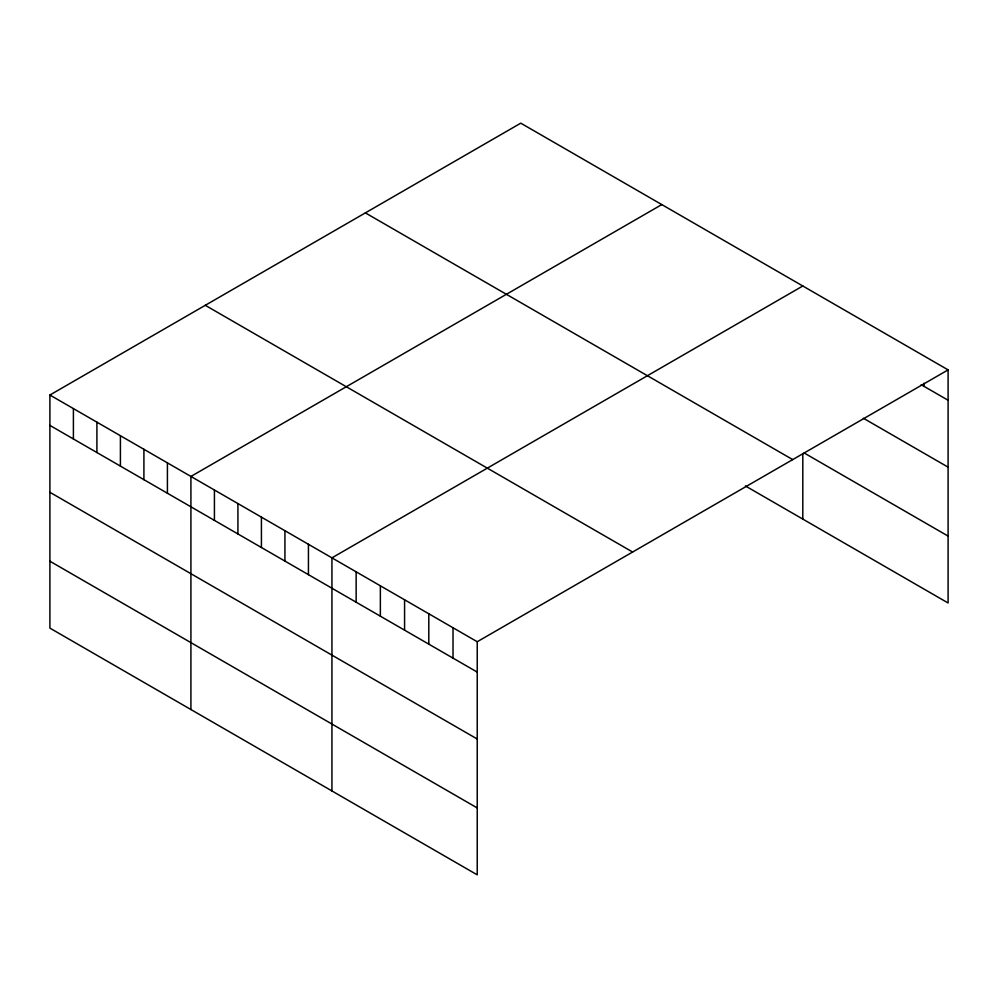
<?xml version="1.0" encoding="UTF-8"?>
<svg xmlns="http://www.w3.org/2000/svg" width="998" height="998" viewBox="0 0 998 998"><rect width="100%" height="100%" fill="white"/><g stroke="black" fill="none" stroke-linecap="round" stroke-linejoin="round"><path stroke-width="1.5" d="M49.9 395.021L477.231 641.739L477.231 874.834L49.9 628.116L49.9 395.021L520.769 123.166L948.1 369.884L948.1 602.979L745.356 485.926M661.786 204.59L190.917 476.445L190.917 709.528M802.804 286.002L331.935 557.857L331.935 790.952M477.231 641.739L948.1 369.884M921.191 384.717L948.1 400.248M863.345 418.224L948.1 467.151M804.151 452.967L948.1 536.076M365.38 212.886L792.711 459.604M205.289 305.313L632.62 552.031M49.9 425.398L477.231 672.103M49.9 492.288L477.231 739.007M49.9 561.213L477.231 807.931M923.886 383.232L923.886 386.276M802.804 453.716L802.804 519.097M453.017 627.754L453.017 658.131M428.803 613.782L428.803 644.147M404.577 599.798L404.577 630.162M380.363 585.814L380.363 616.19M356.149 571.842L356.149 602.206M308.432 544.284L308.432 574.661M284.929 530.724L284.929 561.088M261.426 517.151L261.426 547.515M237.923 503.578L237.923 533.942M214.42 490.006L214.42 520.382M167.415 462.872L167.415 493.237M143.912 449.3L143.912 479.676M120.409 435.739L120.409 466.103M96.906 422.166L96.906 452.531M73.403 408.594L73.403 438.958"/></g></svg>
